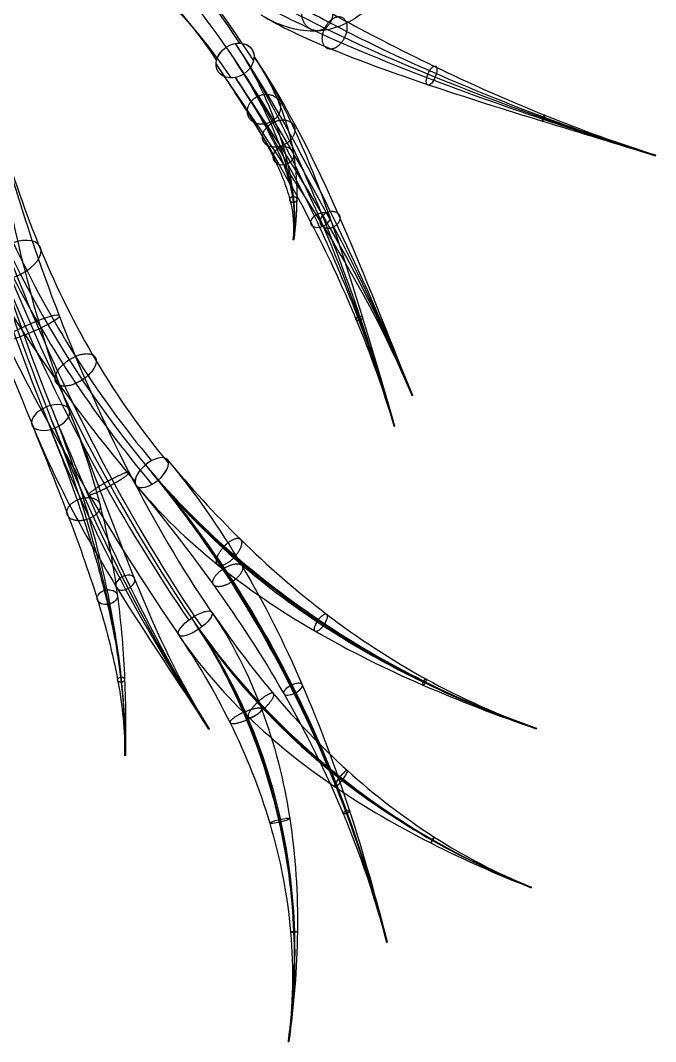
# Model space of a CAD drawing. Header units: inches. Extents: x -26 to 25.3, y -39.2 to 17.5.
# Drawn here: x 0.31 to 16.25, y -39.19 to -13.54 of the extents above; entities that cross this region are included whole.
import ezdxf

# ---------------------------------------------------------------- set-up
doc = ezdxf.new("R2010")
doc.units = ezdxf.units.IN
doc.header["$MEASUREMENT"] = 0
doc.layers.add('Default', color=7, linetype='Continuous', true_color=0xffffff)

msp = doc.modelspace()

# ---------------------------------------------------------------- linework, layer by layer
at = {"layer": 'Default', "extrusion": (0.340328, -0.507055, 0.791879)}
for radius in [0.508, 0.507, 0.507, 0.508]:
    msp.add_circle((-3.378, 18.254, 48.656), radius, dxfattribs=at)
at = {"layer": 'Default', "extrusion": (0.856429, -0.349672, 0.379814)}
msp.add_circle((-9.802, 43.249, 34.498), 0.259, dxfattribs=at)
at = {"layer": 'Default', "extrusion": (0.149081, -0.458186, 0.876265)}
msp.add_circle((1.33, 9.935, 55.951), 0.259, dxfattribs=at)
at = {"layer": 'Default', "extrusion": (0.937956, -0.290191, -0.18981)}
msp.add_circle((-11.373, 56.626, 9.962), 0.01, dxfattribs=at)
at = {"layer": 'Default', "extrusion": (-0.306783, 0.704401, -0.640081)}
msp.add_circle((0.223, 28.912, -50.309), 0.259, dxfattribs=at)
at = {"layer": 'Default', "extrusion": (-0.370294, 0.758471, -0.536287)}
msp.add_circle((8.466, 22.018, -34.881), 0.756, dxfattribs=at)
at = {"layer": 'Default', "extrusion": (-0.049037, -0.388202, 0.920269)}
msp.add_circle((9.491, 6.238, 60.668), 0.01, dxfattribs=at)
at = {"layer": 'Default', "extrusion": (-0.397283, 0.908165, -0.131918)}
msp.add_circle((7.97, 33.317, -24.325), 0.756, dxfattribs=at)
at = {"layer": 'Default', "extrusion": (0.25312, -0.615595, 0.746306)}
msp.add_circle((0.65, 22.006, 62.372), 0.01, dxfattribs=at)
at = {"layer": 'Default', "extrusion": (-0.308074, 0.767686, -0.561916)}
msp.add_circle((7.768, 20.74, -40.954), 0.508, dxfattribs=at)
msp.add_circle((7.768, 20.74, -40.954), 0.508, dxfattribs=at)
msp.add_circle((7.768, 20.74, -40.954), 0.508, dxfattribs=at)
at = {"layer": 'Default', "extrusion": (-0.253876, 0.857291, -0.447884)}
msp.add_circle((-2.559, 40.448, -48.786), 0.01, dxfattribs=at)
at = {"layer": 'Default', "extrusion": (-0.559506, 0.669221, -0.488975)}
for radius in [0.508, 0.508, 0.507]:
    msp.add_circle((13.205, 25.402, -38.791), radius, dxfattribs=at)
at = {"layer": 'Default', "extrusion": (-0.349979, 0.689101, -0.634551)}
msp.add_circle((9.905, 17.181, -47.744), 0.259, dxfattribs=at)
at = {"layer": 'Default', "extrusion": (0.153504, -0.697501, 0.699949)}
msp.add_circle((-3.594, 11.928, 50.767), 0.259, dxfattribs=at)
at = {"layer": 'Default', "extrusion": (-0.532857, 0.780252, 0.327521)}
for radius in [0.507, 0.507, 0.508]:
    msp.add_circle((12.304, 42.05, -13.305), radius, dxfattribs=at)
at = {"layer": 'Default', "extrusion": (0.776337, -0.516823, 0.360826)}
msp.add_circle((-19.514, 32.783, 36.726), 0.259, dxfattribs=at)
at = {"layer": 'Default', "extrusion": (-0.407237, 0.814003, -0.414194)}
msp.add_circle((7.178, 27.883, -46.017), 0.259, dxfattribs=at)
at = {"layer": 'Default', "extrusion": (0.387262, -0.601414, 0.698806)}
msp.add_circle((-12.729, 13.566, 53.903), 0.01, dxfattribs=at)
at = {"layer": 'Default', "extrusion": (0.925888, -0.319636, 0.201407)}
msp.add_circle((-25.285, 40.095, 31.478), 0.01, dxfattribs=at)
at = {"layer": 'Default', "extrusion": (-0.008415, -0.593926, 0.804475)}
msp.add_circle((3.388, 3.208, 58.151), 0.01, dxfattribs=at)
at = {"layer": 'Default', "extrusion": (0.772117, -0.606433, -0.189933)}
msp.add_circle((-20.463, 38.375, 19.772), 0.259, dxfattribs=at)
at = {"layer": 'Default', "extrusion": (-0.215656, 0.967323, 0.133335)}
msp.add_circle((0.666, 38.339, -29.477), 0.259, dxfattribs=at)
at = {"layer": 'Default', "extrusion": (0.929232, -0.368096, -0.032137)}
msp.add_circle((-28, 34.091, 24.135), 0.01, dxfattribs=at)
at = {"layer": 'Default', "extrusion": (-0.234712, 0.918297, -0.318811)}
msp.add_circle((-0.124, 32.583, -50.953), 0.01, dxfattribs=at)
at = {"layer": 'Default', "extrusion": (0.138922, 0.986738, -0.083961)}
msp.add_circle((-12.431, 30.631, -40.541), 0.01, dxfattribs=at)
at = {"layer": 'Default', "extrusion": (0.893239, -0.088771, -0.440731)}
msp.add_arc((-56.955, 24.751, -15.512), 48.787, 12.2365, 28.0936, dxfattribs=at)
at = {"layer": 'Default', "extrusion": (0.868962, 0.249633, -0.427303)}
msp.add_arc((-5.039, 49.909, -18.731), 10.061, 138.2523, 204.5571, dxfattribs=at)
at = {"layer": 'Default', "extrusion": (0.318889, 0.936871, 0.143469)}
msp.add_arc((-18.852, 44.529, -2.976), 10.363, 33.806, 101.0575, dxfattribs=at)
at = {"layer": 'Default', "extrusion": (-0.183754, 0.531506, 0.826883)}
msp.add_arc((-75.472, 37.941, 20.519), 82.214, 353.65316, 2.31109, dxfattribs=at)
at = {"layer": 'Default', "extrusion": (-0.056174, 0.557985, 0.827947)}
msp.add_arc((-31.336, 26.892, 19.953), 34.684, 4.6922, 29.3181, dxfattribs=at)
at = {"layer": 'Default', "extrusion": (0.833533, 0.417236, 0.362128)}
msp.add_arc((-21.714, 19.993, 4.752), 17.207, 53.157, 110.5711, dxfattribs=at)
at = {"layer": 'Default', "extrusion": (0.74642, -0.366494, -0.555464)}
msp.add_arc((-107.647, 16.599, -18.007), 101.959, 17.7674, 26.16893, dxfattribs=at)
at = {"layer": 'Default', "extrusion": (0.381789, 0.844122, 0.376424)}
msp.add_arc((8.452, 62.057, 8.592), 22.978, 186.6208, 211.2681, dxfattribs=at)
at = {"layer": 'Default', "extrusion": (0.935844, 0.1007, -0.33772)}
msp.add_arc((-37.063, 34.02, -12.909), 26.132, 32.7214, 61.5859, dxfattribs=at)
at = {"layer": 'Default', "extrusion": (0.870876, -0.010199, -0.491397)}
msp.add_arc((8.413, 73.438, -18.569), 49.467, 216.6438, 229.8204, dxfattribs=at)
at = {"layer": 'Default', "extrusion": (0.668582, 0.594901, 0.446195)}
msp.add_arc((-0.712, 64.343, 4.646), 27.978, 205.9835, 231.1058, dxfattribs=at)
at = {"layer": 'Default', "extrusion": (-0.545225, 0.147158, 0.825273)}
msp.add_arc((51.403, 15.1, 28.309), 32.687, 124.3698, 149.9798, dxfattribs=at)
at = {"layer": 'Default', "extrusion": (0.038606, 0.610363, 0.79118)}
msp.add_arc((-22.244, 31.808, 17.479), 21.353, 36.9154, 70.7724, dxfattribs=at)
at = {"layer": 'Default', "extrusion": (-0.156691, -0.471332, 0.867925)}
msp.add_arc((24.704, 7.989, 43.489), 16.979, 228.7458, 266.2902, dxfattribs=at)
at = {"layer": 'Default', "extrusion": (0.522556, -0.001023, 0.852604)}
msp.add_arc((-37.035, 24.815, 32.643), 13.325, 260.754, 308.8119, dxfattribs=at)
at = {"layer": 'Default'}
for points in [[(0.724, -8.412, 38.567), (1.661, -8.994, 40.583), (3.44, -10.704, 44.481), (5.032, -12.962, 48.112), (5.806, -14.114, 49.911)], [(-0.295, -9.384, 38.76), (0.621, -9.953, 40.73), (2.619, -11.392, 44.508), (4.469, -13.407, 48.099), (5.234, -14.547, 49.88)], [(1.528, -9.384, 37.913), (2.447, -9.956, 39.891), (4, -11.4, 43.89), (5.397, -13.414, 47.69), (6.164, -14.557, 49.474)], [(0.509, -10.356, 38.105), (1.407, -10.915, 40.037), (3.179, -12.088, 43.917), (4.833, -13.859, 47.678), (5.592, -14.989, 49.443)], [(-1.871, -13.111, 34.021), (-1.194, -16.468, 36.329), (-0.211, -20.041, 38.253), (1.064, -23.218, 40.578)], [(-0.88, -13.545, 33.099), (-0.211, -16.862, 35.38), (0.279, -20.22, 37.76), (1.55, -23.389, 40.079)], [(-2.862, -13.817, 33.286), (-2.173, -17.232, 35.635), (-0.696, -20.456, 37.923), (0.584, -23.645, 40.258)], [(-1.871, -14.25, 32.365), (-1.19, -17.626, 34.686), (-0.206, -20.635, 37.43), (1.071, -23.816, 39.758)], [(5.699, -14.124, 49.951), (7.404, -16.666, 53.919), (8.884, -19.888, 57.489), (10.143, -22.951, 61.202)], [(6.176, -14.459, 49.531), (7.879, -16.997, 53.495), (8.893, -19.893, 57.479), (10.153, -22.958, 61.194)], [(5.222, -14.645, 49.822), (6.91, -17.16, 53.752), (8.87, -19.889, 57.474), (10.133, -22.96, 61.198)], [(5.699, -14.979, 49.403), (7.385, -17.491, 53.327), (8.879, -19.894, 57.464), (10.143, -22.967, 61.19)], [(1.067, -23.217, 40.578), (1.645, -24.658, 41.632), (2.889, -27.56, 43.692), (4.304, -30.191, 46.052), (5.039, -31.332, 47.378)], [(1.55, -23.391, 40.076), (2.132, -24.84, 41.137), (3.143, -27.666, 43.451), (4.315, -30.195, 46.043), (5.049, -31.336, 47.369)], [(0.584, -23.643, 40.261), (1.171, -25.105, 41.331), (2.663, -27.822, 43.568), (4.297, -30.202, 46.049), (5.031, -31.342, 47.374)], [(1.067, -23.817, 39.759), (1.657, -25.287, 40.835), (2.918, -27.928, 43.327), (4.307, -30.207, 46.04), (5.041, -31.347, 47.364)]]:
    msp.add_open_spline(points, degree=3, dxfattribs=at)
for points, knots in [([(6.345, -13.404, 49.219), (6.832, -13.696, 50.038), (7.809, -13.961, 51.834), (9.059, -13.4, 54.587), (9.965, -12.036, 57.114), (10.321, -10.753, 58.55), (10.438, -10.062, 59.19)], [0, 0, 0, 0, 2.848412, 5.821221, 8.79403, 11.642442, 11.642442, 11.642442, 11.642442]), ([(6.497, -12.434, 49.474), (6.985, -12.726, 50.298), (8.216, -13.439, 51.802), (10.631, -14.693, 53.34), (13.402, -15.937, 54.019), (15.324, -16.636, 53.898), (16.254, -16.923, 53.709)], [0, 0, 0, 0, 2.973884, 6.081547, 9.18921, 12.163095, 12.163095, 12.163095, 12.163095]), ([(5.985, -12.919, 49.606), (6.492, -13.222, 50.461), (7.831, -13.902, 52.003), (10.465, -14.985, 53.49), (13.379, -16.025, 54.062), (15.321, -16.648, 53.903), (16.251, -16.936, 53.715)], [0, 0, 0, 0, 2.973884, 6.081547, 9.18921, 12.163095, 12.163095, 12.163095, 12.163095]), ([(6.857, -12.919, 49.088), (7.318, -13.195, 49.863), (8.435, -13.813, 51.332), (10.671, -14.872, 53.018), (13.38, -15.974, 53.926), (15.32, -16.641, 53.885), (16.249, -16.928, 53.697)], [0, 0, 0, 0, 2.973884, 6.081547, 9.18921, 12.163095, 12.163095, 12.163095, 12.163095]), ([(-1.871, -13.111, 34.021), (-1.668, -14.116, 34.712), (-1.13, -16.146, 36.041), (0.063, -19.146, 37.919), (1.63, -22.013, 39.732), (2.91, -23.775, 40.932), (3.602, -24.604, 41.537)], [0, 0, 0, 0, 3.716023, 7.453623, 11.191223, 14.907247, 14.907247, 14.907247, 14.907247]), ([(-1.871, -13.111, 34.021), (-1.628, -14.317, 34.851), (-0.935, -16.954, 36.204), (0.624, -21.132, 37.151), (2.59, -25.19, 37.026), (4.088, -27.649, 36.32), (4.86, -28.779, 35.846)], [0, 0, 0, 0, 4.241942, 8.621296, 13.000649, 17.242591, 17.242591, 17.242591, 17.242591]), ([(-0.88, -13.545, 33.099), (-0.682, -14.522, 33.772), (-0.22, -16.471, 35.121), (0.767, -19.346, 37.138), (2.135, -22.121, 39.113), (3.344, -23.851, 40.366), (4.027, -24.668, 40.963)], [0, 0, 0, 0, 3.716023, 7.453623, 11.191223, 14.907247, 14.907247, 14.907247, 14.907247]), ([(-0.88, -13.545, 33.099), (-0.655, -14.658, 33.865), (-0.077, -17.071, 35.171), (1.215, -20.976, 36.26), (2.945, -24.895, 36.357), (4.352, -27.302, 35.748), (5.093, -28.387, 35.292)], [0, 0, 0, 0, 4.241942, 8.621296, 13.000649, 17.242591, 17.242591, 17.242591, 17.242591]), ([(6.345, -13.404, 49.219), (6.824, -13.691, 50.026), (8.049, -14.275, 51.533), (10.505, -15.165, 53.168), (13.356, -16.062, 53.97), (15.317, -16.653, 53.891), (16.247, -16.941, 53.702)], [0, 0, 0, 0, 2.973884, 6.081547, 9.18921, 12.163095, 12.163095, 12.163095, 12.163095]), ([(-2.862, -13.817, 33.286), (-2.653, -14.853, 33.999), (-2.038, -16.898, 35.415), (-0.635, -19.818, 37.465), (1.132, -22.566, 39.424), (2.483, -24.292, 40.674), (3.186, -25.133, 41.289)], [0, 0, 0, 0, 3.716023, 7.453623, 11.191223, 14.907247, 14.907247, 14.907247, 14.907247]), ([(-2.862, -13.817, 33.286), (-2.623, -15.002, 34.102), (-1.883, -17.551, 35.476), (-0.157, -21.554, 36.554), (1.982, -25.468, 36.577), (3.534, -27.878, 35.925), (4.299, -28.998, 35.455)], [0, 0, 0, 0, 4.241942, 8.621296, 13.000649, 17.242591, 17.242591, 17.242591, 17.242591]), ([(-1.871, -14.25, 32.365), (-1.667, -15.259, 33.058), (-1.128, -17.224, 34.494), (0.068, -20.018, 36.683), (1.637, -22.675, 38.805), (2.918, -24.368, 40.108), (3.611, -25.198, 40.714)], [0, 0, 0, 0, 3.716023, 7.453623, 11.191223, 14.907247, 14.907247, 14.907247, 14.907247]), ([(-1.871, -14.25, 32.365), (-1.651, -15.342, 33.116), (-1.024, -17.668, 34.443), (0.434, -21.398, 35.663), (2.337, -25.173, 35.908), (3.798, -27.53, 35.353), (4.533, -28.606, 34.901)], [0, 0, 0, 0, 4.241942, 8.621296, 13.000649, 17.242591, 17.242591, 17.242591, 17.242591]), ([(5.699, -14.124, 49.951), (5.976, -14.537, 50.595), (6.456, -15.402, 51.897), (6.947, -16.728, 53.92), (7.198, -17.989, 56.038), (7.201, -18.718, 57.52), (7.161, -19.037, 58.276)], [0, 0, 0, 0, 2.464007, 4.942346, 7.420685, 9.884692, 9.884692, 9.884692, 9.884692]), ([(5.699, -14.124, 49.951), (6.078, -14.689, 50.833), (6.826, -15.995, 52.497), (7.876, -18.338, 54.655), (8.837, -20.941, 56.489), (9.419, -22.785, 57.534), (9.696, -23.722, 58.023)], [0, 0, 0, 0, 3.278103, 6.582413, 9.886723, 13.164826, 13.164826, 13.164826, 13.164826]), ([(6.176, -14.459, 49.531), (6.461, -14.883, 50.195), (6.897, -15.731, 51.586), (7.211, -16.939, 53.776), (7.273, -18.054, 56.011), (7.211, -18.727, 57.516), (7.171, -19.046, 58.272)], [0, 0, 0, 0, 2.464007, 4.942346, 7.420685, 9.884692, 9.884692, 9.884692, 9.884692]), ([(6.176, -14.459, 49.531), (6.549, -15.014, 50.398), (7.226, -16.258, 52.086), (8.098, -18.468, 54.394), (8.895, -20.968, 56.41), (9.427, -22.789, 57.523), (9.704, -23.726, 58.012)], [0, 0, 0, 0, 3.278103, 6.582413, 9.886723, 13.164826, 13.164826, 13.164826, 13.164826]), ([(5.222, -14.645, 49.822), (5.495, -15.053, 50.459), (6.029, -15.845, 51.762), (6.696, -16.978, 53.828), (7.128, -18.056, 56.007), (7.191, -18.727, 57.516), (7.151, -19.046, 58.271)], [0, 0, 0, 0, 2.464007, 4.942346, 7.420685, 9.884692, 9.884692, 9.884692, 9.884692]), ([(5.222, -14.645, 49.822), (5.593, -15.198, 50.686), (6.384, -16.415, 52.333), (7.606, -18.554, 54.532), (8.758, -20.99, 56.447), (9.408, -22.792, 57.528), (9.685, -23.729, 58.017)], [0, 0, 0, 0, 3.278103, 6.582413, 9.886723, 13.164826, 13.164826, 13.164826, 13.164826]), ([(5.699, -14.979, 49.403), (5.981, -15.399, 50.059), (6.47, -16.174, 51.452), (6.96, -17.189, 53.684), (7.203, -18.121, 55.981), (7.202, -18.736, 57.512), (7.161, -19.055, 58.268)], [0, 0, 0, 0, 2.464007, 4.942346, 7.420685, 9.884692, 9.884692, 9.884692, 9.884692]), ([(5.699, -14.979, 49.403), (6.063, -15.522, 50.252), (6.784, -16.677, 51.922), (7.828, -18.684, 54.271), (8.816, -21.017, 56.368), (9.416, -22.796, 57.517), (9.693, -23.732, 58.006)], [0, 0, 0, 0, 3.278103, 6.582413, 9.886723, 13.164826, 13.164826, 13.164826, 13.164826]), ([(1.067, -23.217, 40.578), (1.377, -23.99, 41.143), (1.925, -25.55, 42.305), (2.519, -27.865, 44.202), (2.874, -30.068, 46.309), (2.943, -31.392, 47.872), (2.935, -31.997, 48.692)], [0, 0, 0, 0, 3.057563, 6.133607, 9.209651, 12.267214, 12.267214, 12.267214, 12.267214]), ([(1.55, -23.391, 40.076), (1.868, -24.184, 40.656), (2.37, -25.761, 41.91), (2.786, -28.02, 44.004), (2.95, -30.122, 46.266), (2.954, -31.399, 47.866), (2.945, -32.005, 48.686)], [0, 0, 0, 0, 3.057563, 6.133607, 9.209651, 12.267214, 12.267214, 12.267214, 12.267214]), ([(0.584, -23.643, 40.261), (0.894, -24.415, 40.826), (1.501, -25.924, 42.026), (2.273, -28.082, 44.04), (2.806, -30.128, 46.264), (2.934, -31.4, 47.866), (2.925, -32.005, 48.686)], [0, 0, 0, 0, 3.057563, 6.133607, 9.209651, 12.267214, 12.267214, 12.267214, 12.267214]), ([(1.067, -23.817, 39.759), (1.385, -24.609, 40.339), (1.946, -26.134, 41.631), (2.54, -28.237, 43.842), (2.881, -30.182, 46.221), (2.944, -31.408, 47.86), (2.936, -32.013, 48.68)], [0, 0, 0, 0, 3.057563, 6.133607, 9.209651, 12.267214, 12.267214, 12.267214, 12.267214]), ([(3.996, -24.575, 41.126), (4.685, -25.399, 41.728), (5.933, -27.192, 42.897), (7.431, -30.183, 44.493), (8.609, -33.37, 45.913), (9.232, -35.577, 46.742), (9.517, -36.692, 47.129)], [0, 0, 0, 0, 3.641164, 7.305205, 10.969245, 14.610409, 14.610409, 14.610409, 14.610409]), ([(3.996, -24.575, 41.126), (4.568, -25.26, 41.626), (5.798, -26.614, 42.578), (7.947, -28.504, 43.832), (10.432, -30.144, 44.876), (12.296, -30.984, 45.4), (13.264, -31.318, 45.611)], [0, 0, 0, 0, 3.137231, 6.309072, 9.480913, 12.618144, 12.618144, 12.618144, 12.618144]), ([(3.448, -24.71, 41.569), (4.13, -25.527, 42.165), (5.433, -27.287, 43.269), (7.132, -30.221, 44.7), (8.523, -33.375, 45.967), (9.22, -35.578, 46.75), (9.505, -36.692, 47.136)], [0, 0, 0, 0, 3.641164, 7.305205, 10.969245, 14.610409, 14.610409, 14.610409, 14.610409]), ([(3.448, -24.71, 41.569), (4.038, -25.417, 42.085), (5.376, -26.795, 43.012), (7.746, -28.641, 44.106), (10.393, -30.191, 44.958), (12.291, -30.991, 45.412), (13.26, -31.325, 45.622)], [0, 0, 0, 0, 3.137231, 6.309072, 9.480913, 12.618144, 12.618144, 12.618144, 12.618144]), ([(3.766, -25.091, 40.683), (4.442, -25.899, 41.274), (5.694, -27.596, 42.474), (7.274, -30.384, 44.23), (8.56, -33.413, 45.834), (9.225, -35.583, 46.731), (9.51, -36.697, 47.118)], [0, 0, 0, 0, 3.641164, 7.305205, 10.969245, 14.610409, 14.610409, 14.610409, 14.610409]), ([(3.766, -25.091, 40.683), (4.345, -25.784, 41.189), (5.618, -27.09, 42.206), (7.859, -28.792, 43.624), (10.414, -30.227, 44.82), (12.294, -30.996, 45.393), (13.262, -31.33, 45.603)], [0, 0, 0, 0, 3.137231, 6.309072, 9.480913, 12.618144, 12.618144, 12.618144, 12.618144]), ([(3.217, -25.226, 41.126), (3.886, -26.026, 41.711), (5.194, -27.69, 42.847), (6.974, -30.422, 44.437), (8.474, -33.418, 45.889), (9.213, -35.583, 46.739), (9.498, -36.698, 47.125)], [0, 0, 0, 0, 3.641164, 7.305205, 10.969245, 14.610409, 14.610409, 14.610409, 14.610409]), ([(3.217, -25.226, 41.126), (3.815, -25.941, 41.648), (5.195, -27.271, 42.64), (7.657, -28.929, 43.899), (10.375, -30.274, 44.903), (12.289, -31.002, 45.404), (13.257, -31.337, 45.615)], [0, 0, 0, 0, 3.137231, 6.309072, 9.480913, 12.618144, 12.618144, 12.618144, 12.618144]), ([(5.115, -28.407, 35.373), (5.592, -29.105, 35.08), (6.625, -30.489, 34.543), (8.466, -32.427, 33.908), (10.635, -34.112, 33.47), (12.282, -34.972, 33.328), (13.138, -35.311, 33.299)], [0, 0, 0, 0, 2.762712, 5.562999, 8.363286, 11.125998, 11.125998, 11.125998, 11.125998]), ([(5.115, -28.407, 35.373), (5.623, -29.15, 35.061), (6.464, -30.812, 34.513), (7.157, -33.576, 33.99), (7.332, -36.418, 33.785), (7.174, -38.282, 33.848), (7.046, -39.191, 33.925)], [0, 0, 0, 0, 2.76303, 5.58817, 8.41331, 11.17634, 11.17634, 11.17634, 11.17634]), ([(4.602, -28.556, 34.894), (5.099, -29.283, 34.589), (6.237, -30.7, 34.09), (8.289, -32.591, 33.631), (10.605, -34.169, 33.391), (12.278, -34.98, 33.317), (13.134, -35.319, 33.288)], [0, 0, 0, 0, 2.762712, 5.562999, 8.363286, 11.125998, 11.125998, 11.125998, 11.125998]), ([(4.602, -28.556, 34.894), (5.101, -29.286, 34.587), (5.989, -30.903, 34.106), (6.874, -33.601, 33.759), (7.253, -36.415, 33.721), (7.163, -38.282, 33.839), (7.035, -39.191, 33.917)], [0, 0, 0, 0, 2.76303, 5.58817, 8.41331, 11.17634, 11.17634, 11.17634, 11.17634]), ([(4.277, -28.979, 35.373), (4.781, -29.718, 35.063), (5.976, -31.104, 34.498), (8.156, -32.842, 33.863), (10.576, -34.243, 33.454), (12.274, -34.99, 33.326), (13.13, -35.329, 33.297)], [0, 0, 0, 0, 2.762712, 5.562999, 8.363286, 11.125998, 11.125998, 11.125998, 11.125998]), ([(4.277, -28.979, 35.373), (4.751, -29.673, 35.082), (5.637, -31.16, 34.568), (6.646, -33.67, 34.041), (7.188, -36.405, 33.8), (7.155, -38.28, 33.85), (7.027, -39.188, 33.927)], [0, 0, 0, 0, 2.76303, 5.58817, 8.41331, 11.17634, 11.17634, 11.17634, 11.17634]), ([(4.79, -28.83, 35.853), (5.275, -29.54, 35.555), (6.364, -30.892, 34.952), (8.334, -32.678, 34.14), (10.606, -34.186, 33.533), (12.278, -34.982, 33.337), (13.134, -35.321, 33.308)], [0, 0, 0, 0, 2.762712, 5.562999, 8.363286, 11.125998, 11.125998, 11.125998, 11.125998]), ([(4.79, -28.83, 35.853), (5.273, -29.537, 35.556), (6.112, -31.07, 34.975), (6.929, -33.646, 34.272), (7.267, -36.408, 33.864), (7.166, -38.281, 33.859), (7.038, -39.189, 33.936)], [0, 0, 0, 0, 2.76303, 5.58817, 8.41331, 11.17634, 11.17634, 11.17634, 11.17634])]:
    msp.add_open_spline(points, degree=3, knots=knots, dxfattribs=at)
at = {"layer": 'Default', "extrusion": (0.446375, -0.022569, 0.894561)}
msp.add_rational_spline([(8.148, -13.375, 51.615), (8.157, -12.943, 51.622), (7.77, -12.938, 51.815), (7.383, -12.933, 52.008), (7.374, -13.365, 52.002), (7.365, -13.798, 51.995), (7.752, -13.803, 51.802), (8.139, -13.808, 51.609), (8.148, -13.375, 51.615)], [1, 0.707106781187, 1, 0.707106781187, 1, 0.707106781187, 1, 0.707106781187, 1], degree=2, knots=[0, 0, 0, 0.797179, 0.797179, 1.594358, 1.594358, 2.391537, 2.391537, 3.188717, 3.188717, 3.188717], dxfattribs=at)
at = {"layer": 'Default', "extrusion": (0.698279, -0.334585, 0.632818)}
msp.add_rational_spline([(8.497, -13.819, 51.215), (8.577, -13.413, 51.342), (8.277, -13.451, 51.653), (7.978, -13.49, 51.963), (7.898, -13.896, 51.836), (7.819, -14.302, 51.709), (8.118, -14.263, 51.399), (8.418, -14.225, 51.088), (8.497, -13.819, 51.215)], [1, 0.707106781187, 1, 0.707106781187, 1, 0.707106781187, 1, 0.707106781187, 1], degree=2, knots=[0, 0, 0, 0.797179, 0.797179, 1.594358, 1.594358, 2.391537, 2.391537, 3.188717, 3.188717, 3.188717], dxfattribs=at)
at = {"layer": 'Default', "extrusion": (0.246404, -0.485496, 0.838796)}
msp.add_rational_spline([(6.417, -15.404, 51.904), (6, -15.462, 51.993), (6.005, -15.834, 51.777), (6.011, -16.205, 51.56), (6.428, -16.147, 51.471), (6.845, -16.089, 51.382), (6.839, -15.718, 51.599), (6.834, -15.346, 51.816), (6.417, -15.404, 51.904)], [1, 0.707106781187, 1, 0.707106781187, 1, 0.707106781187, 1, 0.707106781187, 1], degree=2, knots=[0, 0, 0, 0.797179, 0.797179, 1.594358, 1.594358, 2.391537, 2.391537, 3.188717, 3.188717, 3.188717], dxfattribs=at)
at = {"layer": 'Default', "extrusion": (0.326205, -0.610171, 0.721998)}
msp.add_rational_spline([(6.811, -16.053, 52.434), (6.404, -16.129, 52.554), (6.386, -16.461, 52.281), (6.368, -16.794, 52.008), (6.775, -16.718, 51.889), (7.181, -16.642, 51.769), (7.199, -16.309, 52.042), (7.217, -15.977, 52.315), (6.811, -16.053, 52.434)], [1, 0.707106781187, 1, 0.707106781187, 1, 0.707106781187, 1, 0.707106781187, 1], degree=2, knots=[0, 0, 0, 0.797179, 0.797179, 1.594358, 1.594358, 2.391537, 2.391537, 3.188717, 3.188717, 3.188717], dxfattribs=at)
at = {"layer": 'Default', "extrusion": (-0.938162, 0.333535, -0.09277)}
msp.add_rational_spline([(13.458, -15.974, 53.772), (13.482, -15.898, 53.8), (13.465, -15.922, 53.88), (13.449, -15.947, 53.959), (13.425, -16.023, 53.93), (13.4, -16.099, 53.902), (13.417, -16.074, 53.822), (13.434, -16.05, 53.743), (13.458, -15.974, 53.772)], [1, 0.707106781187, 1, 0.707106781187, 1, 0.707106781187, 1, 0.707106781187, 1], degree=2, knots=[0, 0, 0, 0.797179, 0.797179, 1.594358, 1.594358, 2.391537, 2.391537, 3.188717, 3.188717, 3.188717], dxfattribs=at)
at = {"layer": 'Default', "extrusion": (0.050022, -0.425551, 0.903551)}
msp.add_rational_spline([(7.158, -17.963, 56.06), (7.07, -17.967, 56.063), (7.073, -18.046, 56.026), (7.075, -18.125, 55.988), (7.162, -18.121, 55.985), (7.249, -18.117, 55.982), (7.247, -18.038, 56.02), (7.245, -17.96, 56.057), (7.158, -17.963, 56.06)], [1, 0.707106781187, 1, 0.707106781187, 1, 0.707106781187, 1, 0.707106781187, 1], degree=2, knots=[0, 0, 0, 0.797179, 0.797179, 1.594358, 1.594358, 2.391537, 2.391537, 3.188717, 3.188717, 3.188717], dxfattribs=at)
at = {"layer": 'Default', "extrusion": (0.299856, -0.559927, 0.772378)}
msp.add_rational_spline([(8.088, -18.342, 55.672), (7.842, -18.384, 55.738), (7.837, -18.594, 55.587), (7.833, -18.804, 55.437), (8.079, -18.763, 55.371), (8.326, -18.721, 55.305), (8.331, -18.511, 55.456), (8.335, -18.3, 55.607), (8.088, -18.342, 55.672)], [1, 0.707106781187, 1, 0.707106781187, 1, 0.707106781187, 1, 0.707106781187, 1], degree=2, knots=[0, 0, 0, 0.797179, 0.797179, 1.594358, 1.594358, 2.391537, 2.391537, 3.188717, 3.188717, 3.188717], dxfattribs=at)
at = {"layer": 'Default', "extrusion": (0.282461, -0.787388, 0.547938)}
msp.add_rational_spline([(8.825, -20.976, 56.449), (8.742, -20.99, 56.472), (8.732, -21.042, 56.403), (8.721, -21.094, 56.334), (8.804, -21.08, 56.311), (8.887, -21.066, 56.288), (8.898, -21.014, 56.357), (8.908, -20.962, 56.427), (8.825, -20.976, 56.449)], [1, 0.707106781187, 1, 0.707106781187, 1, 0.707106781187, 1, 0.707106781187, 1], degree=2, knots=[0, 0, 0, 0.797179, 0.797179, 1.594358, 1.594358, 2.391537, 2.391537, 3.188717, 3.188717, 3.188717], dxfattribs=at)
at = {"layer": 'Default', "extrusion": (0.467872, -0.717857, 0.515536)}
msp.add_rational_spline([(1.699, -22.661, 38.782), (2.216, -22.436, 38.625), (2.213, -22.096, 39.101), (2.209, -21.757, 39.577), (1.693, -21.981, 39.734), (1.176, -22.206, 39.89), (1.179, -22.545, 39.414), (1.183, -22.885, 38.938), (1.699, -22.661, 38.782)], [1, 0.707106781187, 1, 0.707106781187, 1, 0.707106781187, 1, 0.707106781187, 1], degree=2, knots=[0, 0, 0, 1.57865, 1.57865, 3.157301, 3.157301, 4.735951, 4.735951, 6.314601, 6.314601, 6.314601], dxfattribs=at)
at = {"layer": 'Default', "extrusion": (-0.481146, 0.870371, 0.104661)}
msp.add_rational_spline([(2.408, -25.175, 35.725), (2.904, -24.888, 35.615), (3.03, -24.887, 36.184), (3.156, -24.886, 36.753), (2.661, -25.173, 36.864), (2.165, -25.46, 36.974), (2.039, -25.461, 36.405), (1.913, -25.462, 35.836), (2.408, -25.175, 35.725)], [1, 0.707106781187, 1, 0.707106781187, 1, 0.707106781187, 1, 0.707106781187, 1], degree=2, knots=[0, 0, 0, 1.57865, 1.57865, 3.157301, 3.157301, 4.735951, 4.735951, 6.314601, 6.314601, 6.314601], dxfattribs=at)
at = {"layer": 'Default', "extrusion": (0.232415, -0.737122, 0.634534)}
msp.add_rational_spline([(1.903, -26.099, 41.672), (2.322, -26.017, 41.614), (2.313, -25.738, 41.941), (2.304, -25.459, 42.268), (1.885, -25.541, 42.327), (1.467, -25.623, 42.385), (1.476, -25.902, 42.057), (1.485, -26.181, 41.73), (1.903, -26.099, 41.672)], [1, 0.707106781187, 1, 0.707106781187, 1, 0.707106781187, 1, 0.707106781187, 1], degree=2, knots=[0, 0, 0, 0.797179, 0.797179, 1.594358, 1.594358, 2.391537, 2.391537, 3.188717, 3.188717, 3.188717], dxfattribs=at)
at = {"layer": 'Default', "extrusion": (0.674681, -0.599971, 0.429931)}
msp.add_rational_spline([(5.251, -27.208, 42.596), (5.37, -27.352, 42.208), (5.665, -27.04, 42.182), (5.96, -26.727, 42.156), (5.841, -26.582, 42.543), (5.722, -26.438, 42.931), (5.428, -26.75, 42.958), (5.133, -27.063, 42.984), (5.251, -27.208, 42.596)], [1, 0.707106781187, 1, 0.707106781187, 1, 0.707106781187, 1, 0.707106781187, 1], degree=2, knots=[0, 0, 0, 0.797179, 0.797179, 1.594358, 1.594358, 2.391537, 2.391537, 3.188717, 3.188717, 3.188717], dxfattribs=at)
at = {"layer": 'Default', "extrusion": (0.486644, -0.746039, 0.454536)}
msp.add_rational_spline([(5.159, -27.724, 42.824), (5.286, -27.874, 42.441), (5.64, -27.63, 42.463), (5.994, -27.386, 42.484), (5.867, -27.236, 42.867), (5.74, -27.086, 43.249), (5.386, -27.329, 43.228), (5.033, -27.573, 43.207), (5.159, -27.724, 42.824)], [1, 0.707106781187, 1, 0.707106781187, 1, 0.707106781187, 1, 0.707106781187, 1], degree=2, knots=[0, 0, 0, 0.797179, 0.797179, 1.594358, 1.594358, 2.391537, 2.391537, 3.188717, 3.188717, 3.188717], dxfattribs=at)
at = {"layer": 'Default', "extrusion": (0.072736, -0.649455, 0.756913)}
msp.add_rational_spline([(2.841, -30.168, 46.24), (2.928, -30.161, 46.237), (2.924, -30.095, 46.294), (2.92, -30.029, 46.351), (2.833, -30.036, 46.354), (2.746, -30.043, 46.356), (2.75, -30.109, 46.299), (2.754, -30.175, 46.242), (2.841, -30.168, 46.24)], [1, 0.707106781187, 1, 0.707106781187, 1, 0.707106781187, 1, 0.707106781187, 1], degree=2, knots=[0, 0, 0, 0.797179, 0.797179, 1.594358, 1.594358, 2.391537, 2.391537, 3.188717, 3.188717, 3.188717], dxfattribs=at)
at = {"layer": 'Default', "extrusion": (0.8609, -0.422287, 0.283769)}
msp.add_rational_spline([(10.411, -30.237, 44.864), (10.427, -30.26, 44.782), (10.468, -30.185, 44.768), (10.51, -30.11, 44.754), (10.494, -30.086, 44.837), (10.479, -30.063, 44.919), (10.437, -30.138, 44.933), (10.396, -30.213, 44.946), (10.411, -30.237, 44.864)], [1, 0.707106781187, 1, 0.707106781187, 1, 0.707106781187, 1, 0.707106781187, 1], degree=2, knots=[0, 0, 0, 0.797179, 0.797179, 1.594358, 1.594358, 2.391537, 2.391537, 3.188717, 3.188717, 3.188717], dxfattribs=at)
at = {"layer": 'Default', "extrusion": (-0.660531, 0.703339, 0.262703)}
msp.add_rational_spline([(6.031, -31.038, 34.537), (5.968, -30.942, 34.122), (6.285, -30.651, 34.141), (6.603, -30.36, 34.16), (6.666, -30.456, 34.575), (6.729, -30.552, 34.99), (6.411, -30.843, 34.971), (6.094, -31.133, 34.952), (6.031, -31.038, 34.537)], [1, 0.707106781187, 1, 0.707106781187, 1, 0.707106781187, 1, 0.707106781187, 1], degree=2, knots=[0, 0, 0, 0.797179, 0.797179, 1.594358, 1.594358, 2.391537, 2.391537, 3.188717, 3.188717, 3.188717], dxfattribs=at)
at = {"layer": 'Default', "extrusion": (-0.384408, 0.89231, 0.236672)}
msp.add_rational_spline([(5.575, -31.187, 34.614), (5.513, -31.103, 34.195), (5.906, -30.928, 34.173), (6.299, -30.752, 34.15), (6.361, -30.836, 34.568), (6.423, -30.921, 34.987), (6.03, -31.096, 35.01), (5.637, -31.272, 35.032), (5.575, -31.187, 34.614)], [1, 0.707106781187, 1, 0.707106781187, 1, 0.707106781187, 1, 0.707106781187, 1], degree=2, knots=[0, 0, 0, 0.797179, 0.797179, 1.594358, 1.594358, 2.391537, 2.391537, 3.188717, 3.188717, 3.188717], dxfattribs=at)
at = {"layer": 'Default', "extrusion": (0.322716, -0.871752, 0.368651)}
msp.add_rational_spline([(8.412, -33.467, 45.862), (8.435, -33.492, 45.782), (8.514, -33.458, 45.794), (8.594, -33.423, 45.806), (8.571, -33.398, 45.886), (8.547, -33.373, 45.967), (8.468, -33.407, 45.955), (8.389, -33.442, 45.943), (8.412, -33.467, 45.862)], [1, 0.707106781187, 1, 0.707106781187, 1, 0.707106781187, 1, 0.707106781187, 1], degree=2, knots=[0, 0, 0, 0.797179, 0.797179, 1.594358, 1.594358, 2.391537, 2.391537, 3.188717, 3.188717, 3.188717], dxfattribs=at)
at = {"layer": 'Default', "extrusion": (-0.862756, 0.493059, 0.112)}
msp.add_rational_spline([(10.609, -34.202, 33.488), (10.605, -34.19, 33.403), (10.649, -34.115, 33.411), (10.693, -34.041, 33.42), (10.697, -34.053, 33.506), (10.701, -34.066, 33.592), (10.657, -34.14, 33.583), (10.613, -34.215, 33.574), (10.609, -34.202, 33.488)], [1, 0.707106781187, 1, 0.707106781187, 1, 0.707106781187, 1, 0.707106781187, 1], degree=2, knots=[0, 0, 0, 0.797179, 0.797179, 1.594358, 1.594358, 2.391537, 2.391537, 3.188717, 3.188717, 3.188717], dxfattribs=at)
at = {"layer": 'Default', "extrusion": (-0.037215, 0.999019, 0.024007)}
msp.add_rational_spline([(7.092, -36.44, 33.852), (7.083, -36.438, 33.767), (7.168, -36.435, 33.758), (7.254, -36.431, 33.749), (7.263, -36.433, 33.834), (7.272, -36.435, 33.92), (7.186, -36.438, 33.929), (7.101, -36.442, 33.938), (7.092, -36.44, 33.852)], [1, 0.707106781187, 1, 0.707106781187, 1, 0.707106781187, 1, 0.707106781187, 1], degree=2, knots=[0, 0, 0, 0.797179, 0.797179, 1.594358, 1.594358, 2.391537, 2.391537, 3.188717, 3.188717, 3.188717], dxfattribs=at)

doc.saveas('drawing.dxf')
